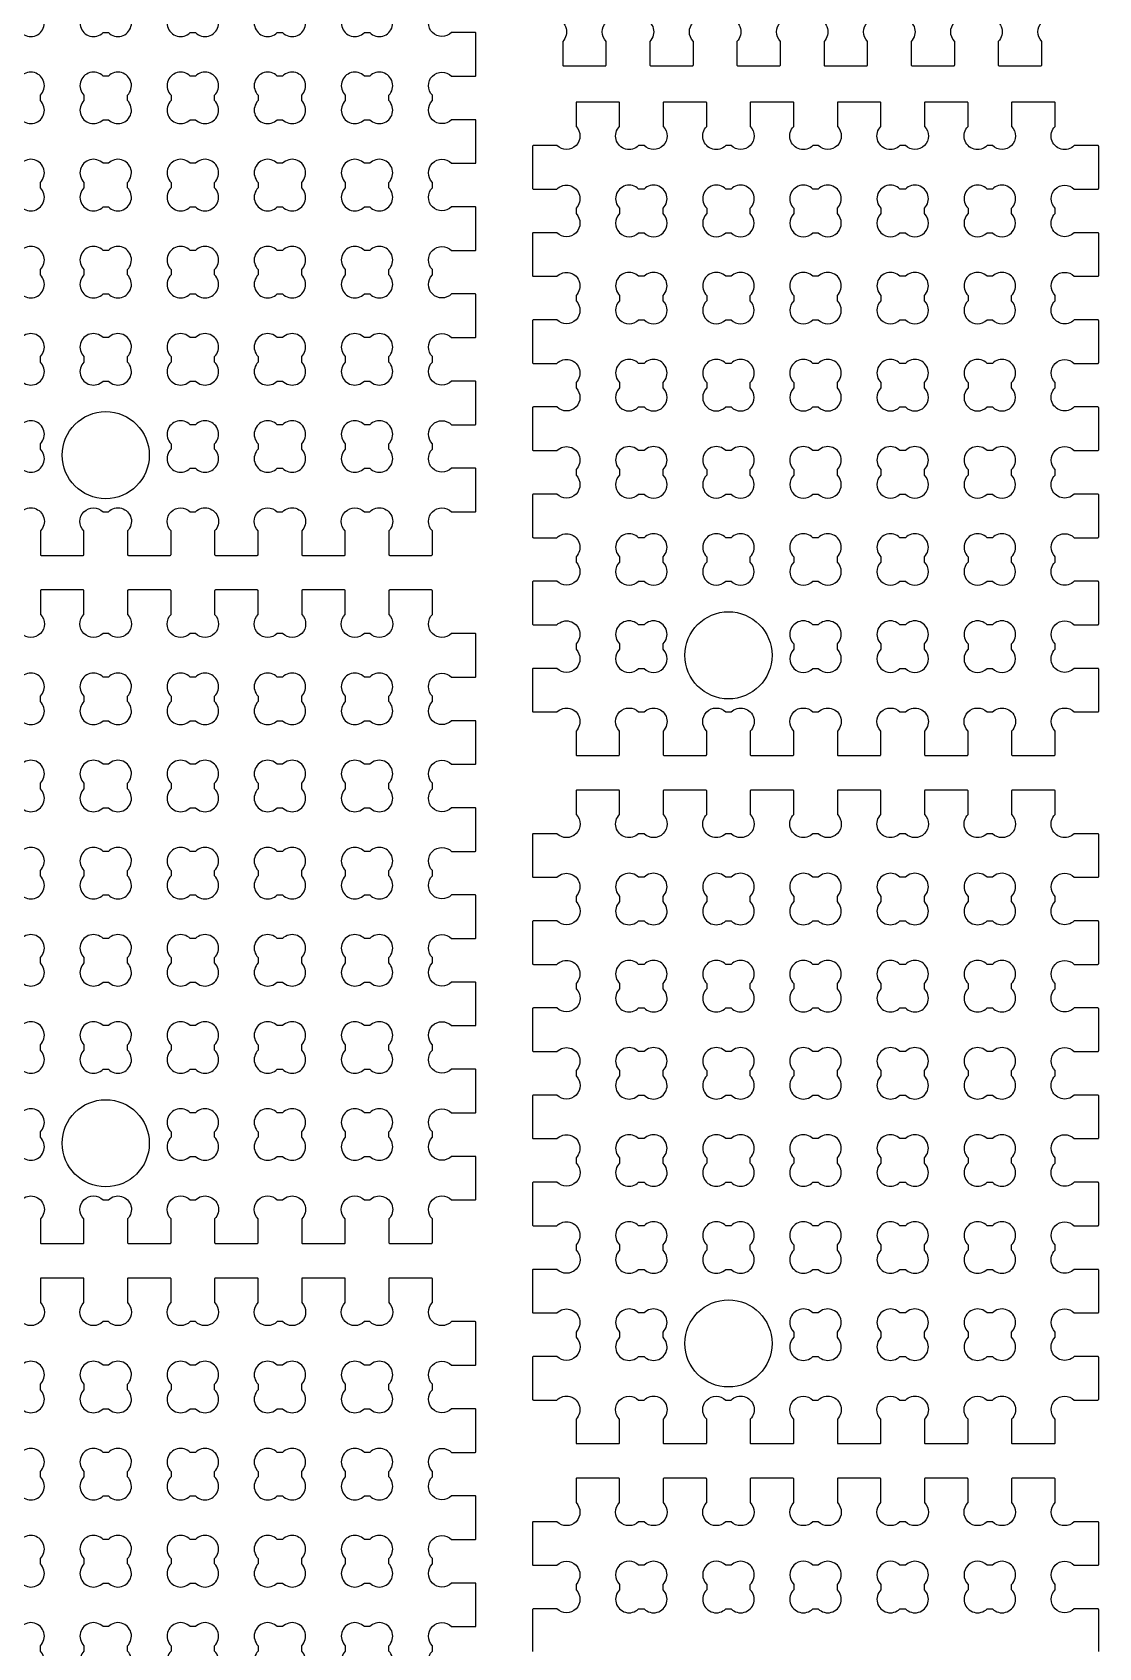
# Model space of a CAD drawing. Header units: millimetres. Extents: x -127 to 554, y -606 to 1045.
# Drawn here: x 276.5 to 399, y 541.1 to 726.5 of the extents above; entities that cross this region are included whole.
import ezdxf

# ---------------------------------------------------------------- set-up
doc = ezdxf.new("R2010")
doc.units = ezdxf.units.MM
doc.layers.get('0').update_dxf_attribs({"lineweight": 25})

# ---------------------------------------------------------------- blocks, each defined once
blk = doc.blocks.new('*U37')
at = {"flags": 128}
for points in [[(12.5, -37.4, 0.414214), (12.6, -37.5), (17.4, -37.5, 0.414214), (17.5, -37.4), (17.5, -34.69, -1), (19.69, -32.5), (20.31, -32.5, -1), (22.5, -34.69), (22.5, -37.4, 0.414214), (22.6, -37.5), (27.4, -37.5, 0.414214), (27.5, -37.4), (27.5, -34.69, -1), (29.69, -32.5), (32.4, -32.5, 0.414214), (32.5, -32.4), (32.5, -27.6, 0.414214), (32.4, -27.5), (29.69, -27.5, -1), (27.5, -25.31), (27.5, -24.69, -1), (29.69, -22.5), (32.4, -22.5, 0.414214), (32.5, -22.4), (32.5, -17.6, 0.414214), (32.4, -17.5), (29.69, -17.5, -1), (27.5, -15.31), (27.5, -14.69, -1), (29.69, -12.5), (32.4, -12.5, 0.414214), (32.5, -12.4), (32.5, -7.6, 0.414214), (32.4, -7.5), (29.69, -7.5, -1), (27.5, -5.31), (27.5, -4.69, -1), (29.69, -2.5), (32.4, -2.5, 0.414214), (32.5, -2.4), (32.5, 2.4, 0.414214), (32.4, 2.5), (29.69, 2.5, -1), (27.5, 4.69), (27.5, 5.31, -1), (29.69, 7.5), (32.4, 7.5, 0.414214), (32.5, 7.6), (32.5, 12.4, 0.414214), (32.4, 12.5), (29.69, 12.5, -1), (27.5, 14.69), (27.5, 15.31, -1), (29.69, 17.5), (32.4, 17.5, 0.414214), (32.5, 17.6), (32.5, 22.4, 0.414214), (32.4, 22.5), (29.69, 22.5, -1), (27.5, 24.69), (27.5, 25.31, -1), (29.69, 27.5), (32.4, 27.5, 0.414214), (32.5, 27.6), (32.5, 32.4, 0.414214), (32.4, 32.5), (29.69, 32.5, -1), (27.5, 34.69), (27.5, 37.4, 0.414214), (27.4, 37.5), (22.6, 37.5, 0.414214), (22.5, 37.4), (22.5, 34.69, -1), (20.31, 32.5), (19.69, 32.5, -1), (17.5, 34.69), (17.5, 37.4, 0.414214), (17.4, 37.5), (12.6, 37.5, 0.414214), (12.5, 37.4), (12.5, 34.69, -1), (10.31, 32.5), (9.69, 32.5, -1), (7.5, 34.69), (7.5, 37.4, 0.414214), (7.4, 37.5), (2.6, 37.5, 0.414214), (2.5, 37.4), (2.5, 34.69, -1), (0.31, 32.5), (-0.31, 32.5, -1), (-2.5, 34.69), (-2.5, 37.4, 0.414214), (-2.6, 37.5), (-7.4, 37.5, 0.414214), (-7.5, 37.4), (-7.5, 34.69, -1), (-9.69, 32.5), (-10.31, 32.5, -1), (-12.5, 34.69), (-12.5, 37.4, 0.414214), (-12.6, 37.5), (-17.4, 37.5, 0.414214), (-17.5, 37.4), (-17.5, 34.69, -1), (-19.69, 32.5), (-20.31, 32.5, -1), (-22.5, 34.69), (-22.5, 37.4, 0.414214), (-22.6, 37.5), (-27.4, 37.5, 0.414214), (-27.5, 37.4), (-27.5, 34.69, -1), (-29.69, 32.5), (-32.4, 32.5, 0.414214), (-32.5, 32.4), (-32.5, 27.6, 0.414214), (-32.4, 27.5), (-29.69, 27.5, -1), (-27.5, 25.31), (-27.5, 24.69, -1), (-29.69, 22.5), (-32.4, 22.5, 0.414214), (-32.5, 22.4), (-32.5, 17.6, 0.414214), (-32.4, 17.5), (-29.69, 17.5, -1), (-27.5, 15.31), (-27.5, 14.69, -1), (-29.69, 12.5), (-32.4, 12.5, 0.414214), (-32.5, 12.4), (-32.5, 7.6, 0.414214), (-32.4, 7.5), (-29.69, 7.5, -1), (-27.5, 5.31), (-27.5, 4.69, -1), (-29.69, 2.5), (-32.4, 2.5, 0.414214), (-32.5, 2.4), (-32.5, -2.4, 0.414214), (-32.4, -2.5), (-29.69, -2.5, -1), (-27.5, -4.69), (-27.5, -5.31, -1), (-29.69, -7.5), (-32.4, -7.5, 0.414214), (-32.5, -7.6), (-32.5, -12.4, 0.414214), (-32.4, -12.5), (-29.69, -12.5, -1), (-27.5, -14.69), (-27.5, -15.31, -1), (-29.69, -17.5), (-32.4, -17.5, 0.414214), (-32.5, -17.6), (-32.5, -22.4, 0.414214), (-32.4, -22.5), (-29.69, -22.5, -1), (-27.5, -24.69), (-27.5, -25.31, -1), (-29.69, -27.5), (-32.4, -27.5, 0.414214), (-32.5, -27.6), (-32.5, -32.4, 0.414214), (-32.4, -32.5), (-29.69, -32.5, -1), (-27.5, -34.69), (-27.5, -37.4, 0.414214), (-27.4, -37.5), (-22.6, -37.5, 0.414214), (-22.5, -37.4), (-22.5, -34.69, -1), (-20.31, -32.5), (-19.69, -32.5, -1), (-17.5, -34.69), (-17.5, -37.4, 0.414214), (-17.4, -37.5), (-12.6, -37.5, 0.414214), (-12.5, -37.4), (-12.5, -34.69, -1), (-10.31, -32.5), (-9.69, -32.5, -1), (-7.5, -34.69), (-7.5, -37.4, 0.414214), (-7.4, -37.5), (-2.6, -37.5, 0.414214), (-2.5, -37.4), (-2.5, -34.69, -1), (-0.31, -32.5), (0.31, -32.5, -1), (2.5, -34.69), (2.5, -37.4, 0.414214), (2.6, -37.5), (7.4, -37.5, 0.414214), (7.5, -37.4), (7.5, -34.69, -1), (9.69, -32.5), (10.31, -32.5, -1), (12.5, -34.69), (12.5, -37.4)], [(-19.69, 22.5, 1), (-17.5, 24.69), (-17.5, 25.31, 1), (-19.69, 27.5), (-20.31, 27.5, 1), (-22.5, 25.31), (-22.5, 24.69, 1), (-20.31, 22.5), (-19.69, 22.5)], [(-9.69, 22.5, 1), (-7.5, 24.69), (-7.5, 25.31, 1), (-9.69, 27.5), (-10.31, 27.5, 1), (-12.5, 25.31), (-12.5, 24.69, 1), (-10.31, 22.5), (-9.69, 22.5)], [(0.31, 22.5, 1), (2.5, 24.69), (2.5, 25.31, 1), (0.31, 27.5), (-0.31, 27.5, 1), (-2.5, 25.31), (-2.5, 24.69, 1), (-0.31, 22.5), (0.31, 22.5)], [(10.31, 22.5, 1), (12.5, 24.69), (12.5, 25.31, 1), (10.31, 27.5), (9.69, 27.5, 1), (7.5, 25.31), (7.5, 24.69, 1), (9.69, 22.5), (10.31, 22.5)], [(20.31, 22.5, 1), (22.5, 24.69), (22.5, 25.31, 1), (20.31, 27.5), (19.69, 27.5, 1), (17.5, 25.31), (17.5, 24.69, 1), (19.69, 22.5), (20.31, 22.5)], [(-19.69, 12.5, 1), (-17.5, 14.69), (-17.5, 15.31, 1), (-19.69, 17.5), (-20.31, 17.5, 1), (-22.5, 15.31), (-22.5, 14.69, 1), (-20.31, 12.5), (-19.69, 12.5)], [(-9.69, 12.5, 1), (-7.5, 14.69), (-7.5, 15.31, 1), (-9.69, 17.5), (-10.31, 17.5, 1), (-12.5, 15.31), (-12.5, 14.69, 1), (-10.31, 12.5), (-9.69, 12.5)], [(0.31, 12.5, 1), (2.5, 14.69), (2.5, 15.31, 1), (0.31, 17.5), (-0.31, 17.5, 1), (-2.5, 15.31), (-2.5, 14.69, 1), (-0.31, 12.5), (0.31, 12.5)], [(10.31, 12.5, 1), (12.5, 14.69), (12.5, 15.31, 1), (10.31, 17.5), (9.69, 17.5, 1), (7.5, 15.31), (7.5, 14.69, 1), (9.69, 12.5), (10.31, 12.5)], [(20.31, 12.5, 1), (22.5, 14.69), (22.5, 15.31, 1), (20.31, 17.5), (19.69, 17.5, 1), (17.5, 15.31), (17.5, 14.69, 1), (19.69, 12.5), (20.31, 12.5)], [(-19.69, 2.5, 1), (-17.5, 4.69), (-17.5, 5.31, 1), (-19.69, 7.5), (-20.31, 7.5, 1), (-22.5, 5.31), (-22.5, 4.69, 1), (-20.31, 2.5), (-19.69, 2.5)], [(-9.69, 2.5, 1), (-7.5, 4.69), (-7.5, 5.31, 1), (-9.69, 7.5), (-10.31, 7.5, 1), (-12.5, 5.31), (-12.5, 4.69, 1), (-10.31, 2.5), (-9.69, 2.5)], [(0.31, 2.5, 1), (2.5, 4.69), (2.5, 5.31, 1), (0.31, 7.5), (-0.31, 7.5, 1), (-2.5, 5.31), (-2.5, 4.69, 1), (-0.31, 2.5), (0.31, 2.5)], [(10.31, 2.5, 1), (12.5, 4.69), (12.5, 5.31, 1), (10.31, 7.5), (9.69, 7.5, 1), (7.5, 5.31), (7.5, 4.69, 1), (9.69, 2.5), (10.31, 2.5)], [(20.31, 2.5, 1), (22.5, 4.69), (22.5, 5.31, 1), (20.31, 7.5), (19.69, 7.5, 1), (17.5, 5.31), (17.5, 4.69, 1), (19.69, 2.5), (20.31, 2.5)], [(-19.69, -7.5, 1), (-17.5, -5.31), (-17.5, -4.69, 1), (-19.69, -2.5), (-20.31, -2.5, 1), (-22.5, -4.69), (-22.5, -5.31, 1), (-20.31, -7.5), (-19.69, -7.5)], [(-9.69, -7.5, 1), (-7.5, -5.31), (-7.5, -4.69, 1), (-9.69, -2.5), (-10.31, -2.5, 1), (-12.5, -4.69), (-12.5, -5.31, 1), (-10.31, -7.5), (-9.69, -7.5)], [(0.31, -7.5, 1), (2.5, -5.31), (2.5, -4.69, 1), (0.31, -2.5), (-0.31, -2.5, 1), (-2.5, -4.69), (-2.5, -5.31, 1), (-0.31, -7.5), (0.31, -7.5)], [(10.31, -7.5, 1), (12.5, -5.31), (12.5, -4.69, 1), (10.31, -2.5), (9.69, -2.5, 1), (7.5, -4.69), (7.5, -5.31, 1), (9.69, -7.5), (10.31, -7.5)], [(20.31, -7.5, 1), (22.5, -5.31), (22.5, -4.69, 1), (20.31, -2.5), (19.69, -2.5, 1), (17.5, -4.69), (17.5, -5.31, 1), (19.69, -7.5), (20.31, -7.5)], [(-19.69, -17.5, 1), (-17.5, -15.31), (-17.5, -14.69, 1), (-19.69, -12.5), (-20.31, -12.5, 1), (-22.5, -14.69), (-22.5, -15.31, 1), (-20.31, -17.5), (-19.69, -17.5)], [(-9.69, -17.5, 1), (-7.5, -15.31), (-7.5, -14.69, 1), (-9.69, -12.5), (-10.31, -12.5, 1), (-12.5, -14.69), (-12.5, -15.31, 1), (-10.31, -17.5), (-9.69, -17.5)], [(0.31, -17.5, 1), (2.5, -15.31), (2.5, -14.69, 1), (0.31, -12.5), (-0.31, -12.5, 1), (-2.5, -14.69), (-2.5, -15.31, 1), (-0.31, -17.5), (0.31, -17.5)], [(10.31, -17.5, 1), (12.5, -15.31), (12.5, -14.69, 1), (10.31, -12.5), (9.69, -12.5, 1), (7.5, -14.69), (7.5, -15.31, 1), (9.69, -17.5), (10.31, -17.5)], [(20.31, -17.5, 1), (22.5, -15.31), (22.5, -14.69, 1), (20.31, -12.5), (19.69, -12.5, 1), (17.5, -14.69), (17.5, -15.31, 1), (19.69, -17.5), (20.31, -17.5)], [(-19.69, -27.5, 1), (-17.5, -25.31), (-17.5, -24.69, 1), (-19.69, -22.5), (-20.31, -22.5, 1), (-22.5, -24.69), (-22.5, -25.31, 1), (-20.31, -27.5), (-19.69, -27.5)], [(0.31, -27.5, 1), (2.5, -25.31), (2.5, -24.69, 1), (0.31, -22.5), (-0.31, -22.5, 1), (-2.5, -24.69), (-2.5, -25.31, 1), (-0.31, -27.5), (0.31, -27.5)], [(10.31, -27.5, 1), (12.5, -25.31), (12.5, -24.69, 1), (10.31, -22.5), (9.69, -22.5, 1), (7.5, -24.69), (7.5, -25.31, 1), (9.69, -27.5), (10.31, -27.5)], [(20.31, -27.5, 1), (22.5, -25.31), (22.5, -24.69, 1), (20.31, -22.5), (19.69, -22.5, 1), (17.5, -24.69), (17.5, -25.31, 1), (19.69, -27.5), (20.31, -27.5)]]:
    blk.add_lwpolyline(points, format="xyb", dxfattribs=at)
blk.add_circle((-10, -26), 5)
blk = doc.blocks.new('*U38')
at = {"color": 0, "linetype": 'ByBlock', "lineweight": -2, "transparency": 16777216}
for p in [(0, 315.87), (0, 236.9), (0, 157.93)]:
    blk.add_blockref('*U37', p, dxfattribs=at)

msp = doc.modelspace()

# ---------------------------------------------------------------- linework, layer by layer
at = {"flags": 128}
for points in [[(335.23, 727.61, -1), (337.42, 725.42), (337.42, 722.71, 0.414214), (337.52, 722.61), (342.32, 722.61, 0.414214), (342.42, 722.71), (342.42, 725.42, -1), (344.61, 727.61)], [(345.23, 727.61, -1), (347.42, 725.42), (347.42, 722.71, 0.414214), (347.52, 722.61), (352.32, 722.61, 0.414214), (352.42, 722.71), (352.42, 725.42, -1), (354.61, 727.61)], [(355.23, 727.61, -1), (357.42, 725.42), (357.42, 722.71, 0.414214), (357.52, 722.61), (362.32, 722.61, 0.414214), (362.42, 722.71), (362.42, 725.42, -1), (364.61, 727.61)], [(365.23, 727.61, -1), (367.42, 725.42), (367.42, 722.71, 0.414214), (367.52, 722.61), (372.32, 722.61, 0.414214), (372.42, 722.71), (372.42, 725.42, -1), (374.61, 727.61)], [(375.23, 727.61, -1), (377.42, 725.42), (377.42, 722.71)], [(377.42, 722.71, 0.414214), (377.52, 722.61), (382.32, 722.61, 0.414214), (382.42, 722.71), (382.42, 725.42, -1), (384.61, 727.61)], [(385.23, 727.61, -1), (387.42, 725.42), (387.42, 722.71, 0.414214), (387.52, 722.61), (392.32, 722.61, 0.414214), (392.42, 722.71), (392.42, 725.42, -1), (394.61, 727.61)], [(378.95, 643.56, 0.414214), (379.05, 643.46), (383.85, 643.46, 0.414214), (383.95, 643.56), (383.95, 646.27, -1), (386.14, 648.46), (386.76, 648.46, -1), (388.95, 646.27), (388.95, 643.56, 0.414214), (389.05, 643.46), (393.85, 643.46, 0.414214), (393.95, 643.56), (393.95, 646.27, -1), (396.14, 648.46), (398.85, 648.46, 0.414214), (398.95, 648.56), (398.95, 653.36, 0.414214), (398.85, 653.46), (396.14, 653.46, -1), (393.95, 655.65), (393.95, 656.27, -1), (396.14, 658.46), (398.85, 658.46, 0.414214), (398.95, 658.56), (398.95, 663.36, 0.414214), (398.85, 663.46), (396.14, 663.46, -1), (393.95, 665.65), (393.95, 666.27, -1), (396.14, 668.46), (398.85, 668.46, 0.414214), (398.95, 668.56), (398.95, 673.36, 0.414214), (398.85, 673.46), (396.14, 673.46, -1), (393.95, 675.65), (393.95, 676.27, -1), (396.14, 678.46), (398.85, 678.46, 0.414214), (398.95, 678.56), (398.95, 683.36, 0.414214), (398.85, 683.46), (396.14, 683.46, -1), (393.95, 685.65), (393.95, 686.27, -1), (396.14, 688.46), (398.85, 688.46, 0.414214), (398.95, 688.56), (398.95, 693.36, 0.414214), (398.85, 693.46), (396.14, 693.46, -1), (393.95, 695.65), (393.95, 696.27, -1), (396.14, 698.46), (398.85, 698.46, 0.414214), (398.95, 698.56), (398.95, 703.36, 0.414214), (398.85, 703.46), (396.14, 703.46, -1), (393.95, 705.65), (393.95, 706.27, -1), (396.14, 708.46), (398.85, 708.46, 0.414214), (398.95, 708.56), (398.95, 713.36, 0.414214), (398.85, 713.46), (396.14, 713.46, -1), (393.95, 715.65), (393.95, 718.36, 0.414214), (393.85, 718.46), (389.05, 718.46, 0.414214), (388.95, 718.36), (388.95, 715.65, -1), (386.76, 713.46), (386.14, 713.46, -1), (383.95, 715.65), (383.95, 718.36, 0.414214), (383.85, 718.46), (379.05, 718.46, 0.414214), (378.95, 718.36), (378.95, 715.65, -1), (376.76, 713.46), (376.14, 713.46, -1), (373.95, 715.65), (373.95, 718.36, 0.414214), (373.85, 718.46), (369.05, 718.46, 0.414214), (368.95, 718.36), (368.95, 715.65, -1), (366.76, 713.46), (366.14, 713.46, -1), (363.95, 715.65), (363.95, 718.36, 0.414214), (363.85, 718.46), (359.05, 718.46, 0.414214), (358.95, 718.36), (358.95, 715.65, -1), (356.76, 713.46), (356.14, 713.46, -1), (353.95, 715.65), (353.95, 718.36, 0.414214), (353.85, 718.46), (349.05, 718.46, 0.414214), (348.95, 718.36), (348.95, 715.65, -1), (346.76, 713.46), (346.14, 713.46, -1), (343.95, 715.65), (343.95, 718.36, 0.414214), (343.85, 718.46), (339.05, 718.46, 0.414214), (338.95, 718.36), (338.95, 715.65, -1), (336.76, 713.46), (334.05, 713.46, 0.414214), (333.95, 713.36), (333.95, 708.56, 0.414214), (334.05, 708.46), (336.76, 708.46, -1), (338.95, 706.27), (338.95, 705.65, -1), (336.76, 703.46), (334.05, 703.46, 0.414214), (333.95, 703.36), (333.95, 698.56, 0.414214), (334.05, 698.46), (336.76, 698.46, -1), (338.95, 696.27), (338.95, 695.65, -1), (336.76, 693.46), (334.05, 693.46, 0.414214), (333.95, 693.36), (333.95, 688.56, 0.414214), (334.05, 688.46), (336.76, 688.46, -1), (338.95, 686.27), (338.95, 685.65, -1), (336.76, 683.46), (334.05, 683.46, 0.414214), (333.95, 683.36), (333.95, 678.56, 0.414214), (334.05, 678.46), (336.76, 678.46, -1), (338.95, 676.27), (338.95, 675.65, -1), (336.76, 673.46), (334.05, 673.46, 0.414214), (333.95, 673.36), (333.95, 668.56, 0.414214), (334.05, 668.46), (336.76, 668.46, -1), (338.95, 666.27), (338.95, 665.65, -1), (336.76, 663.46), (334.05, 663.46, 0.414214), (333.95, 663.36), (333.95, 658.56, 0.414214), (334.05, 658.46), (336.76, 658.46, -1), (338.95, 656.27), (338.95, 655.65, -1), (336.76, 653.46), (334.05, 653.46, 0.414214), (333.95, 653.36), (333.95, 648.56, 0.414214), (334.05, 648.46), (336.76, 648.46, -1), (338.95, 646.27), (338.95, 643.56, 0.414214), (339.05, 643.46), (343.85, 643.46, 0.414214), (343.95, 643.56), (343.95, 646.27, -1), (346.14, 648.46), (346.76, 648.46, -1), (348.95, 646.27), (348.95, 643.56, 0.414214), (349.05, 643.46), (353.85, 643.46, 0.414214), (353.95, 643.56), (353.95, 646.27, -1), (356.14, 648.46), (356.76, 648.46, -1), (358.95, 646.27), (358.95, 643.56, 0.414214), (359.05, 643.46), (363.85, 643.46, 0.414214), (363.95, 643.56), (363.95, 646.27, -1), (366.14, 648.46), (366.76, 648.46, -1), (368.95, 646.27), (368.95, 643.56, 0.414214), (369.05, 643.46), (373.85, 643.46, 0.414214), (373.95, 643.56), (373.95, 646.27, -1), (376.14, 648.46), (376.76, 648.46, -1), (378.95, 646.27), (378.95, 643.56)], [(346.76, 703.46, 1), (348.95, 705.65), (348.95, 706.27, 1), (346.76, 708.46), (346.14, 708.46, 1), (343.95, 706.27), (343.95, 705.65, 1), (346.14, 703.46), (346.76, 703.46)], [(356.76, 703.46, 1), (358.95, 705.65), (358.95, 706.27, 1), (356.76, 708.46), (356.14, 708.46, 1), (353.95, 706.27), (353.95, 705.65, 1), (356.14, 703.46), (356.76, 703.46)], [(366.76, 703.46, 1), (368.95, 705.65), (368.95, 706.27, 1), (366.76, 708.46), (366.14, 708.46, 1), (363.95, 706.27), (363.95, 705.65, 1), (366.14, 703.46), (366.76, 703.46)], [(376.76, 703.46, 1), (378.95, 705.65), (378.95, 706.27, 1), (376.76, 708.46), (376.14, 708.46, 1), (373.95, 706.27), (373.95, 705.65, 1), (376.14, 703.46), (376.76, 703.46)], [(386.76, 703.46, 1), (388.95, 705.65), (388.95, 706.27, 1), (386.76, 708.46), (386.14, 708.46, 1), (383.95, 706.27), (383.95, 705.65, 1), (386.14, 703.46), (386.76, 703.46)], [(346.76, 693.46, 1), (348.95, 695.65), (348.95, 696.27, 1), (346.76, 698.46), (346.14, 698.46, 1), (343.95, 696.27), (343.95, 695.65, 1), (346.14, 693.46), (346.76, 693.46)], [(356.76, 693.46, 1), (358.95, 695.65), (358.95, 696.27, 1), (356.76, 698.46), (356.14, 698.46, 1), (353.95, 696.27), (353.95, 695.65, 1), (356.14, 693.46), (356.76, 693.46)], [(366.76, 693.46, 1), (368.95, 695.65), (368.95, 696.27, 1), (366.76, 698.46), (366.14, 698.46, 1), (363.95, 696.27), (363.95, 695.65, 1), (366.14, 693.46), (366.76, 693.46)], [(376.76, 693.46, 1), (378.95, 695.65), (378.95, 696.27, 1), (376.76, 698.46), (376.14, 698.46, 1), (373.95, 696.27), (373.95, 695.65, 1), (376.14, 693.46), (376.76, 693.46)], [(386.76, 693.46, 1), (388.95, 695.65), (388.95, 696.27, 1), (386.76, 698.46), (386.14, 698.46, 1), (383.95, 696.27), (383.95, 695.65, 1), (386.14, 693.46), (386.76, 693.46)], [(346.76, 683.46, 1), (348.95, 685.65), (348.95, 686.27, 1), (346.76, 688.46), (346.14, 688.46, 1), (343.95, 686.27), (343.95, 685.65, 1), (346.14, 683.46), (346.76, 683.46)], [(356.76, 683.46, 1), (358.95, 685.65), (358.95, 686.27, 1), (356.76, 688.46), (356.14, 688.46, 1), (353.95, 686.27), (353.95, 685.65, 1), (356.14, 683.46), (356.76, 683.46)], [(366.76, 683.46, 1), (368.95, 685.65), (368.95, 686.27, 1), (366.76, 688.46), (366.14, 688.46, 1), (363.95, 686.27), (363.95, 685.65, 1), (366.14, 683.46), (366.76, 683.46)], [(376.76, 683.46, 1), (378.95, 685.65), (378.95, 686.27, 1), (376.76, 688.46), (376.14, 688.46, 1), (373.95, 686.27), (373.95, 685.65, 1), (376.14, 683.46), (376.76, 683.46)], [(386.76, 683.46, 1), (388.95, 685.65), (388.95, 686.27, 1), (386.76, 688.46), (386.14, 688.46, 1), (383.95, 686.27), (383.95, 685.65, 1), (386.14, 683.46), (386.76, 683.46)], [(346.76, 673.46, 1), (348.95, 675.65), (348.95, 676.27, 1), (346.76, 678.46), (346.14, 678.46, 1), (343.95, 676.27), (343.95, 675.65, 1), (346.14, 673.46), (346.76, 673.46)], [(356.76, 673.46, 1), (358.95, 675.65), (358.95, 676.27, 1), (356.76, 678.46), (356.14, 678.46, 1), (353.95, 676.27), (353.95, 675.65, 1), (356.14, 673.46), (356.76, 673.46)], [(366.76, 673.46, 1), (368.95, 675.65), (368.95, 676.27, 1), (366.76, 678.46), (366.14, 678.46, 1), (363.95, 676.27), (363.95, 675.65, 1), (366.14, 673.46), (366.76, 673.46)], [(376.76, 673.46, 1), (378.95, 675.65), (378.95, 676.27, 1), (376.76, 678.46), (376.14, 678.46, 1), (373.95, 676.27), (373.95, 675.65, 1), (376.14, 673.46), (376.76, 673.46)], [(386.76, 673.46, 1), (388.95, 675.65), (388.95, 676.27, 1), (386.76, 678.46), (386.14, 678.46, 1), (383.95, 676.27), (383.95, 675.65, 1), (386.14, 673.46), (386.76, 673.46)], [(346.76, 663.46, 1), (348.95, 665.65), (348.95, 666.27, 1), (346.76, 668.46), (346.14, 668.46, 1), (343.95, 666.27), (343.95, 665.65, 1), (346.14, 663.46), (346.76, 663.46)], [(356.76, 663.46, 1), (358.95, 665.65), (358.95, 666.27, 1), (356.76, 668.46), (356.14, 668.46, 1), (353.95, 666.27), (353.95, 665.65, 1), (356.14, 663.46), (356.76, 663.46)], [(366.76, 663.46, 1), (368.95, 665.65), (368.95, 666.27, 1), (366.76, 668.46), (366.14, 668.46, 1), (363.95, 666.27), (363.95, 665.65, 1), (366.14, 663.46), (366.76, 663.46)], [(376.76, 663.46, 1), (378.95, 665.65), (378.95, 666.27, 1), (376.76, 668.46), (376.14, 668.46, 1), (373.95, 666.27), (373.95, 665.65, 1), (376.14, 663.46), (376.76, 663.46)], [(386.76, 663.46, 1), (388.95, 665.65), (388.95, 666.27, 1), (386.76, 668.46), (386.14, 668.46, 1), (383.95, 666.27), (383.95, 665.65, 1), (386.14, 663.46), (386.76, 663.46)], [(346.76, 653.46, 1), (348.95, 655.65), (348.95, 656.27, 1), (346.76, 658.46), (346.14, 658.46, 1), (343.95, 656.27), (343.95, 655.65, 1), (346.14, 653.46), (346.76, 653.46)], [(366.76, 653.46, 1), (368.95, 655.65), (368.95, 656.27, 1), (366.76, 658.46), (366.14, 658.46, 1), (363.95, 656.27), (363.95, 655.65, 1), (366.14, 653.46), (366.76, 653.46)], [(376.76, 653.46, 1), (378.95, 655.65), (378.95, 656.27, 1), (376.76, 658.46), (376.14, 658.46, 1), (373.95, 656.27), (373.95, 655.65, 1), (376.14, 653.46), (376.76, 653.46)], [(386.76, 653.46, 1), (388.95, 655.65), (388.95, 656.27, 1), (386.76, 658.46), (386.14, 658.46, 1), (383.95, 656.27), (383.95, 655.65, 1), (386.14, 653.46), (386.76, 653.46)], [(378.95, 564.59, 0.414214), (379.05, 564.49), (383.85, 564.49, 0.414214), (383.95, 564.59), (383.95, 567.3, -1), (386.14, 569.49), (386.76, 569.49, -1), (388.95, 567.3), (388.95, 564.59, 0.414214), (389.05, 564.49), (393.85, 564.49, 0.414214), (393.95, 564.59), (393.95, 567.3, -1), (396.14, 569.49), (398.85, 569.49, 0.414214), (398.95, 569.59), (398.95, 574.39, 0.414214), (398.85, 574.49), (396.14, 574.49, -1), (393.95, 576.69), (393.95, 577.3, -1), (396.14, 579.49), (398.85, 579.49, 0.414214), (398.95, 579.59), (398.95, 584.39, 0.414214), (398.85, 584.49), (396.14, 584.49, -1), (393.95, 586.69), (393.95, 587.3, -1), (396.14, 589.49), (398.85, 589.49, 0.414214), (398.95, 589.59), (398.95, 594.39, 0.414214), (398.85, 594.49), (396.14, 594.49, -1), (393.95, 596.69), (393.95, 597.3, -1), (396.14, 599.49), (398.85, 599.49, 0.414214), (398.95, 599.59), (398.95, 604.39, 0.414214), (398.85, 604.49), (396.14, 604.49, -1), (393.95, 606.69), (393.95, 607.3, -1), (396.14, 609.49), (398.85, 609.49, 0.414214), (398.95, 609.59), (398.95, 614.39, 0.414214), (398.85, 614.49), (396.14, 614.49, -1), (393.95, 616.69), (393.95, 617.3, -1), (396.14, 619.49), (398.85, 619.49, 0.414214), (398.95, 619.59), (398.95, 624.39, 0.414214), (398.85, 624.49), (396.14, 624.49, -1), (393.95, 626.69), (393.95, 627.3, -1), (396.14, 629.49), (398.85, 629.49, 0.414214), (398.95, 629.59), (398.95, 634.39, 0.414214), (398.85, 634.49), (396.14, 634.49, -1), (393.95, 636.69), (393.95, 639.39, 0.414214), (393.85, 639.49), (389.05, 639.49, 0.414214), (388.95, 639.39), (388.95, 636.69, -1), (386.76, 634.49), (386.14, 634.49, -1), (383.95, 636.69), (383.95, 639.39, 0.414214), (383.85, 639.49), (379.05, 639.49, 0.414214), (378.95, 639.39), (378.95, 636.69, -1), (376.76, 634.49), (376.14, 634.49, -1), (373.95, 636.69), (373.95, 639.39, 0.414214), (373.85, 639.49), (369.05, 639.49, 0.414214), (368.95, 639.39), (368.95, 636.69, -1), (366.76, 634.49), (366.14, 634.49, -1), (363.95, 636.69), (363.95, 639.39, 0.414214), (363.85, 639.49), (359.05, 639.49, 0.414214), (358.95, 639.39), (358.95, 636.69, -1), (356.76, 634.49), (356.14, 634.49, -1), (353.95, 636.69), (353.95, 639.39, 0.414214), (353.85, 639.49), (349.05, 639.49, 0.414214), (348.95, 639.39), (348.95, 636.69, -1), (346.76, 634.49), (346.14, 634.49, -1), (343.95, 636.69), (343.95, 639.39, 0.414214), (343.85, 639.49), (339.05, 639.49, 0.414214), (338.95, 639.39), (338.95, 636.69, -1), (336.76, 634.49), (334.05, 634.49, 0.414214), (333.95, 634.39), (333.95, 629.59, 0.414214), (334.05, 629.49), (336.76, 629.49, -1), (338.95, 627.3), (338.95, 626.69, -1), (336.76, 624.49), (334.05, 624.49, 0.414214), (333.95, 624.39), (333.95, 619.59, 0.414214), (334.05, 619.49), (336.76, 619.49, -1), (338.95, 617.3), (338.95, 616.69, -1), (336.76, 614.49), (334.05, 614.49, 0.414214), (333.95, 614.39), (333.95, 609.59, 0.414214), (334.05, 609.49), (336.76, 609.49, -1), (338.95, 607.3), (338.95, 606.69, -1), (336.76, 604.49), (334.05, 604.49, 0.414214), (333.95, 604.39), (333.95, 599.59, 0.414214), (334.05, 599.49), (336.76, 599.49, -1), (338.95, 597.3), (338.95, 596.69, -1), (336.76, 594.49), (334.05, 594.49, 0.414214), (333.95, 594.39), (333.95, 589.59, 0.414214), (334.05, 589.49), (336.76, 589.49, -1), (338.95, 587.3), (338.95, 586.69, -1), (336.76, 584.49), (334.05, 584.49, 0.414214), (333.95, 584.39), (333.95, 579.59, 0.414214), (334.05, 579.49), (336.76, 579.49, -1), (338.95, 577.3), (338.95, 576.69, -1), (336.76, 574.49), (334.05, 574.49, 0.414214), (333.95, 574.39), (333.95, 569.59, 0.414214), (334.05, 569.49), (336.76, 569.49, -1), (338.95, 567.3), (338.95, 564.59, 0.414214), (339.05, 564.49), (343.85, 564.49, 0.414214), (343.95, 564.59), (343.95, 567.3, -1), (346.14, 569.49), (346.76, 569.49, -1), (348.95, 567.3), (348.95, 564.59, 0.414214), (349.05, 564.49), (353.85, 564.49, 0.414214), (353.95, 564.59), (353.95, 567.3, -1), (356.14, 569.49), (356.76, 569.49, -1), (358.95, 567.3), (358.95, 564.59, 0.414214), (359.05, 564.49), (363.85, 564.49, 0.414214), (363.95, 564.59), (363.95, 567.3, -1), (366.14, 569.49), (366.76, 569.49, -1), (368.95, 567.3), (368.95, 564.59, 0.414214), (369.05, 564.49), (373.85, 564.49, 0.414214), (373.95, 564.59), (373.95, 567.3, -1), (376.14, 569.49), (376.76, 569.49, -1), (378.95, 567.3), (378.95, 564.59)], [(346.76, 624.49, 1), (348.95, 626.69), (348.95, 627.3, 1), (346.76, 629.49), (346.14, 629.49, 1), (343.95, 627.3), (343.95, 626.69, 1), (346.14, 624.49), (346.76, 624.49)], [(356.76, 624.49, 1), (358.95, 626.69), (358.95, 627.3, 1), (356.76, 629.49), (356.14, 629.49, 1), (353.95, 627.3), (353.95, 626.69, 1), (356.14, 624.49), (356.76, 624.49)], [(366.76, 624.49, 1), (368.95, 626.69), (368.95, 627.3, 1), (366.76, 629.49), (366.14, 629.49, 1), (363.95, 627.3), (363.95, 626.69, 1), (366.14, 624.49), (366.76, 624.49)], [(376.76, 624.49, 1), (378.95, 626.69), (378.95, 627.3, 1), (376.76, 629.49), (376.14, 629.49, 1), (373.95, 627.3), (373.95, 626.69, 1), (376.14, 624.49), (376.76, 624.49)], [(386.76, 624.49, 1), (388.95, 626.69), (388.95, 627.3, 1), (386.76, 629.49), (386.14, 629.49, 1), (383.95, 627.3), (383.95, 626.69, 1), (386.14, 624.49), (386.76, 624.49)], [(346.76, 614.49, 1), (348.95, 616.69), (348.95, 617.3, 1), (346.76, 619.49), (346.14, 619.49, 1), (343.95, 617.3), (343.95, 616.69, 1), (346.14, 614.49), (346.76, 614.49)], [(356.76, 614.49, 1), (358.95, 616.69), (358.95, 617.3, 1), (356.76, 619.49), (356.14, 619.49, 1), (353.95, 617.3), (353.95, 616.69, 1), (356.14, 614.49), (356.76, 614.49)], [(366.76, 614.49, 1), (368.95, 616.69), (368.95, 617.3, 1), (366.76, 619.49), (366.14, 619.49, 1), (363.95, 617.3), (363.95, 616.69, 1), (366.14, 614.49), (366.76, 614.49)], [(376.76, 614.49, 1), (378.95, 616.69), (378.95, 617.3, 1), (376.76, 619.49), (376.14, 619.49, 1), (373.95, 617.3), (373.95, 616.69, 1), (376.14, 614.49), (376.76, 614.49)], [(386.76, 614.49, 1), (388.95, 616.69), (388.95, 617.3, 1), (386.76, 619.49), (386.14, 619.49, 1), (383.95, 617.3), (383.95, 616.69, 1), (386.14, 614.49), (386.76, 614.49)], [(346.76, 604.49, 1), (348.95, 606.69), (348.95, 607.3, 1), (346.76, 609.49), (346.14, 609.49, 1), (343.95, 607.3), (343.95, 606.69, 1), (346.14, 604.49), (346.76, 604.49)], [(356.76, 604.49, 1), (358.95, 606.69), (358.95, 607.3, 1), (356.76, 609.49), (356.14, 609.49, 1), (353.95, 607.3), (353.95, 606.69, 1), (356.14, 604.49), (356.76, 604.49)], [(366.76, 604.49, 1), (368.95, 606.69), (368.95, 607.3, 1), (366.76, 609.49), (366.14, 609.49, 1), (363.95, 607.3), (363.95, 606.69, 1), (366.14, 604.49), (366.76, 604.49)], [(376.76, 604.49, 1), (378.95, 606.69), (378.95, 607.3, 1), (376.76, 609.49), (376.14, 609.49, 1), (373.95, 607.3), (373.95, 606.69, 1), (376.14, 604.49), (376.76, 604.49)], [(386.76, 604.49, 1), (388.95, 606.69), (388.95, 607.3, 1), (386.76, 609.49), (386.14, 609.49, 1), (383.95, 607.3), (383.95, 606.69, 1), (386.14, 604.49), (386.76, 604.49)], [(346.76, 594.49, 1), (348.95, 596.69), (348.95, 597.3, 1), (346.76, 599.49), (346.14, 599.49, 1), (343.95, 597.3), (343.95, 596.69, 1), (346.14, 594.49), (346.76, 594.49)], [(356.76, 594.49, 1), (358.95, 596.69), (358.95, 597.3, 1), (356.76, 599.49), (356.14, 599.49, 1), (353.95, 597.3), (353.95, 596.69, 1), (356.14, 594.49), (356.76, 594.49)], [(366.76, 594.49, 1), (368.95, 596.69), (368.95, 597.3, 1), (366.76, 599.49), (366.14, 599.49, 1), (363.95, 597.3), (363.95, 596.69, 1), (366.14, 594.49), (366.76, 594.49)], [(376.76, 594.49, 1), (378.95, 596.69), (378.95, 597.3, 1), (376.76, 599.49), (376.14, 599.49, 1), (373.95, 597.3), (373.95, 596.69, 1), (376.14, 594.49), (376.76, 594.49)], [(386.76, 594.49, 1), (388.95, 596.69), (388.95, 597.3, 1), (386.76, 599.49), (386.14, 599.49, 1), (383.95, 597.3), (383.95, 596.69, 1), (386.14, 594.49), (386.76, 594.49)], [(346.76, 584.49, 1), (348.95, 586.69), (348.95, 587.3, 1), (346.76, 589.49), (346.14, 589.49, 1), (343.95, 587.3), (343.95, 586.69, 1), (346.14, 584.49), (346.76, 584.49)], [(356.76, 584.49, 1), (358.95, 586.69), (358.95, 587.3, 1), (356.76, 589.49), (356.14, 589.49, 1), (353.95, 587.3), (353.95, 586.69, 1), (356.14, 584.49), (356.76, 584.49)], [(366.76, 584.49, 1), (368.95, 586.69), (368.95, 587.3, 1), (366.76, 589.49), (366.14, 589.49, 1), (363.95, 587.3), (363.95, 586.69, 1), (366.14, 584.49), (366.76, 584.49)], [(376.76, 584.49, 1), (378.95, 586.69), (378.95, 587.3, 1), (376.76, 589.49), (376.14, 589.49, 1), (373.95, 587.3), (373.95, 586.69, 1), (376.14, 584.49), (376.76, 584.49)], [(386.76, 584.49, 1), (388.95, 586.69), (388.95, 587.3, 1), (386.76, 589.49), (386.14, 589.49, 1), (383.95, 587.3), (383.95, 586.69, 1), (386.14, 584.49), (386.76, 584.49)], [(346.76, 574.49, 1), (348.95, 576.69), (348.95, 577.3, 1), (346.76, 579.49), (346.14, 579.49, 1), (343.95, 577.3), (343.95, 576.69, 1), (346.14, 574.49), (346.76, 574.49)], [(366.76, 574.49, 1), (368.95, 576.69), (368.95, 577.3, 1), (366.76, 579.49), (366.14, 579.49, 1), (363.95, 577.3), (363.95, 576.69, 1), (366.14, 574.49), (366.76, 574.49)], [(376.76, 574.49, 1), (378.95, 576.69), (378.95, 577.3, 1), (376.76, 579.49), (376.14, 579.49, 1), (373.95, 577.3), (373.95, 576.69, 1), (376.14, 574.49), (376.76, 574.49)], [(386.76, 574.49, 1), (388.95, 576.69), (388.95, 577.3, 1), (386.76, 579.49), (386.14, 579.49, 1), (383.95, 577.3), (383.95, 576.69, 1), (386.14, 574.49), (386.76, 574.49)], [(398.95, 540.63), (398.95, 545.43, 0.414214), (398.85, 545.53), (396.14, 545.53, -1), (393.95, 547.72), (393.95, 548.34, -1), (396.14, 550.53), (398.85, 550.53, 0.414214), (398.95, 550.63), (398.95, 555.43, 0.414214), (398.85, 555.53), (396.14, 555.53, -1), (393.95, 557.72), (393.95, 560.43, 0.414214), (393.85, 560.53), (389.05, 560.53, 0.414214), (388.95, 560.43), (388.95, 557.72, -1), (386.76, 555.53), (386.14, 555.53, -1), (383.95, 557.72), (383.95, 560.43, 0.414214), (383.85, 560.53), (379.05, 560.53, 0.414214), (378.95, 560.43), (378.95, 557.72, -1), (376.76, 555.53), (376.14, 555.53, -1), (373.95, 557.72), (373.95, 560.43, 0.414214), (373.85, 560.53), (369.05, 560.53, 0.414214), (368.95, 560.43), (368.95, 557.72, -1), (366.76, 555.53), (366.14, 555.53, -1), (363.95, 557.72), (363.95, 560.43, 0.414214), (363.85, 560.53), (359.05, 560.53, 0.414214), (358.95, 560.43), (358.95, 557.72, -1), (356.76, 555.53), (356.14, 555.53, -1), (353.95, 557.72), (353.95, 560.43, 0.414214), (353.85, 560.53), (349.05, 560.53, 0.414214), (348.95, 560.43), (348.95, 557.72, -1), (346.76, 555.53), (346.14, 555.53, -1), (343.95, 557.72), (343.95, 560.43, 0.414214), (343.85, 560.53), (339.05, 560.53, 0.414214), (338.95, 560.43), (338.95, 557.72, -1), (336.76, 555.53), (334.05, 555.53, 0.414214), (333.95, 555.43), (333.95, 550.63, 0.414214), (334.05, 550.53), (336.76, 550.53, -1), (338.95, 548.34), (338.95, 547.72, -1), (336.76, 545.53), (334.05, 545.53, 0.414214), (333.95, 545.43), (333.95, 540.63, 0.414214)], [(346.76, 545.53, 1), (348.95, 547.72), (348.95, 548.34, 1), (346.76, 550.53), (346.14, 550.53, 1), (343.95, 548.34), (343.95, 547.72, 1), (346.14, 545.53), (346.76, 545.53)], [(356.76, 545.53, 1), (358.95, 547.72), (358.95, 548.34, 1), (356.76, 550.53), (356.14, 550.53, 1), (353.95, 548.34), (353.95, 547.72, 1), (356.14, 545.53), (356.76, 545.53)], [(366.76, 545.53, 1), (368.95, 547.72), (368.95, 548.34, 1), (366.76, 550.53), (366.14, 550.53, 1), (363.95, 548.34), (363.95, 547.72, 1), (366.14, 545.53), (366.76, 545.53)], [(376.76, 545.53, 1), (378.95, 547.72), (378.95, 548.34, 1), (376.76, 550.53), (376.14, 550.53, 1), (373.95, 548.34), (373.95, 547.72, 1), (376.14, 545.53), (376.76, 545.53)], [(386.76, 545.53, 1), (388.95, 547.72), (388.95, 548.34, 1), (386.76, 550.53), (386.14, 550.53, 1), (383.95, 548.34), (383.95, 547.72, 1), (386.14, 545.53), (386.76, 545.53)]]:
    msp.add_lwpolyline(points, format="xyb", dxfattribs=at)
for centre in [(356.45, 654.96), (356.45, 575.99)]:
    msp.add_circle(centre, 5)

# ---------------------------------------------------------------- block references
at = {"color": 18}
msp.add_blockref('*U38', (294.96, 388.06), dxfattribs=at)

doc.saveas('drawing.dxf')
